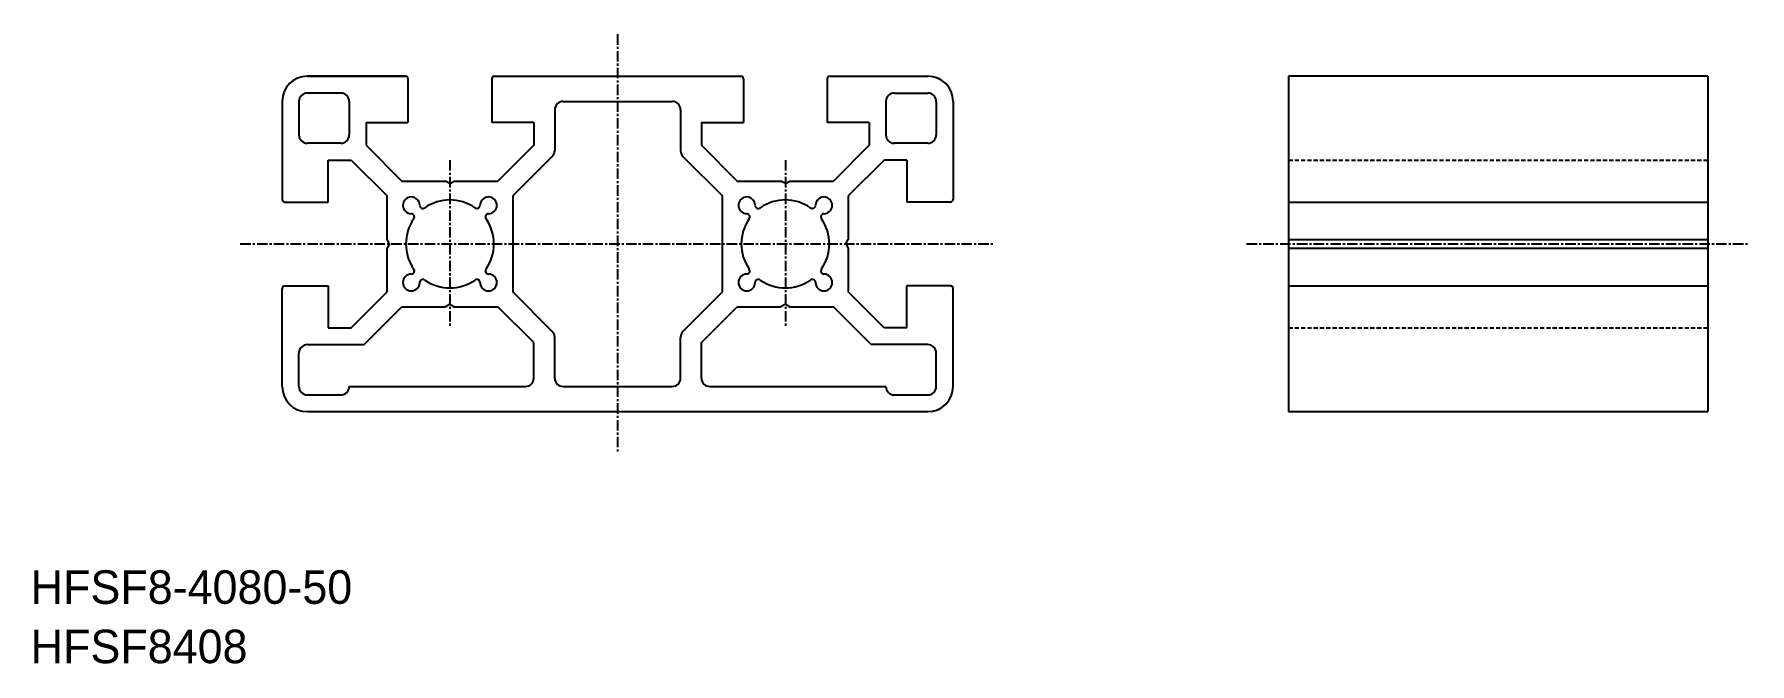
# Model space of a CAD drawing. Extents: x 0 to 205, y 0 to 75.
import ezdxf

# ---------------------------------------------------------------- set-up
doc = ezdxf.new("R2010")
doc.units = 0
doc.linetypes.add('CENTER', pattern=[2, 1.25, -0.25, 0.25, -0.25])
doc.linetypes.add('DASHED', pattern=[0.75, 0.5, -0.25])
doc.layers.get('0').update_dxf_attribs({"linetype": 'CONTINUOUS'})
doc.layers.add('CENTER', color=1, linetype='CENTER')

msp = doc.modelspace()

# ---------------------------------------------------------------- linework, layer by layer
at = {"color": 7, "linetype": 'CONTINUOUS'}
for p, q in [((33, 70), (44.7, 70)), ((44.7, 70), (33, 70)), ((33, 70), (44.7, 70)), ((44.7, 70), (33, 70)), ((35.92, 70), (35.92, 70)), ((35.92, 70), (35.92, 70)), ((38.85, 70), (38.85, 70)), ((38.85, 70), (38.85, 70)), ((45, 69.7), (45, 64.5)), ((45, 69.7), (45, 64.5)), ((55, 69.7), (55, 64.5)), ((55, 69.7), (55, 64.5)), ((55.3, 70), (84.7, 70)), ((55.3, 70), (84.7, 70)), ((85, 69.7), (85, 64.5)), ((85, 69.7), (85, 64.5)), ((95, 69.7), (95, 64.5)), ((95, 69.7), (95, 64.5)), ((95.3, 70), (107, 70)), ((95.3, 70), (107, 70)), ((150, 70), (150, 30)), ((200, 70), (150, 70)), ((200, 70), (200, 30)), ((37, 68), (33, 68)), ((37, 68), (33, 68)), ((103, 68), (107, 68)), ((103, 68), (107, 68)), ((30, 67), (30, 55.3)), ((30, 67), (30, 55.3)), ((32, 67), (32, 63)), ((32, 67), (32, 63)), ((38, 67), (38, 63)), ((38, 67), (38, 63)), ((62.5, 66), (62.5, 61.15)), ((62.5, 66), (62.5, 61.15)), ((63.5, 67), (76.5, 67)), ((63.5, 67), (76.5, 67)), ((77.5, 66), (77.5, 61.15)), ((77.5, 66), (77.5, 61.15)), ((102, 67), (102, 63)), ((102, 67), (102, 63)), ((108, 67), (108, 63)), ((108, 67), (108, 63)), ((110, 67), (110, 55.3)), ((110, 67), (110, 55.3)), ((40, 64.5), (40, 61.77)), ((40, 64.5), (45, 64.5)), ((40, 64.5), (40, 61.77)), ((40, 64.5), (45, 64.5)), ((60, 64.5), (55, 64.5)), ((60, 64.5), (55, 64.5)), ((60, 64.5), (60, 61.77)), ((60, 64.5), (60, 61.77)), ((80, 64.5), (80, 61.77)), ((80, 64.5), (85, 64.5)), ((80, 64.5), (80, 61.77)), ((80, 64.5), (85, 64.5)), ((100, 64.5), (95, 64.5)), ((100, 64.5), (95, 64.5)), ((100, 64.5), (100, 61.77)), ((100, 64.5), (100, 61.77)), ((37, 62), (33, 62)), ((37, 62), (33, 62)), ((40, 61.77), (44.27, 57.5)), ((40, 61.77), (44.27, 57.5)), ((60, 61.77), (55.73, 57.5)), ((60, 61.77), (55.73, 57.5)), ((80, 61.77), (84.27, 57.5)), ((80, 61.77), (84.27, 57.5)), ((100, 61.77), (95.73, 57.5)), ((100, 61.77), (95.73, 57.5)), ((107, 62), (103, 62)), ((107, 62), (103, 62)), ((35.5, 60), (38.23, 60)), ((35.5, 55), (35.5, 60)), ((35.5, 60), (38.23, 60)), ((35.5, 55), (35.5, 60)), ((38.23, 60), (42.5, 55.73)), ((38.23, 60), (42.5, 55.73)), ((62.21, 60.44), (57.5, 55.73)), ((62.21, 60.44), (57.5, 55.73)), ((77.79, 60.44), (82.5, 55.73)), ((77.79, 60.44), (82.5, 55.73)), ((101.77, 60), (97.5, 55.73)), ((101.77, 60), (97.5, 55.73)), ((104.5, 60), (101.77, 60)), ((104.5, 60), (101.77, 60)), ((104.5, 60), (104.5, 55)), ((104.5, 60), (104.5, 55)), ((44.27, 57.5), (49.48, 57.5)), ((44.27, 57.5), (49.48, 57.5)), ((50, 57.2), (49.48, 57.5)), ((50, 57.2), (49.48, 57.5)), ((50, 57.2), (50.52, 57.5)), ((50, 57.2), (50.52, 57.5)), ((50.52, 57.5), (55.73, 57.5)), ((50.52, 57.5), (55.73, 57.5)), ((84.27, 57.5), (89.48, 57.5)), ((84.27, 57.5), (89.48, 57.5)), ((90, 57.2), (89.48, 57.5)), ((90, 57.2), (89.48, 57.5)), ((90, 57.2), (90.52, 57.5)), ((90, 57.2), (90.52, 57.5)), ((90.52, 57.5), (95.73, 57.5)), ((90.52, 57.5), (95.73, 57.5)), ((42.5, 50.52), (42.5, 55.73)), ((42.5, 50.52), (42.5, 55.73)), ((57.5, 55.73), (57.5, 44.27)), ((57.5, 55.73), (57.5, 44.27)), ((82.5, 44.27), (82.5, 55.73)), ((82.5, 44.27), (82.5, 55.73)), ((97.5, 55.73), (97.5, 50.52)), ((97.5, 55.73), (97.5, 50.52)), ((30.3, 55), (35.5, 55)), ((30.3, 55), (35.5, 55)), ((109.7, 55), (104.5, 55)), ((109.7, 55), (104.5, 55)), ((150, 55), (200, 55)), ((42.8, 50), (42.5, 50.52)), ((42.8, 50), (42.5, 50.52)), ((42.8, 50), (42.5, 49.48)), ((42.8, 50), (42.5, 49.48)), ((42.5, 44.27), (42.5, 49.48)), ((42.5, 44.27), (42.5, 49.48)), ((97.2, 50), (97.5, 50.52)), ((97.2, 50), (97.5, 50.52)), ((97.2, 50), (97.5, 49.48)), ((97.2, 50), (97.5, 49.48)), ((97.5, 49.48), (97.5, 44.27)), ((97.5, 49.48), (97.5, 44.27)), ((150, 50.52), (200, 50.52)), ((150, 49.48), (200, 49.48)), ((30, 33), (30, 44.7)), ((30, 33), (30, 44.7)), ((30.3, 45), (35.5, 45)), ((30.3, 45), (35.5, 45)), ((35.5, 45), (35.5, 40)), ((35.5, 45), (35.5, 40)), ((38.23, 40), (42.5, 44.27)), ((38.23, 40), (42.5, 44.27)), ((62.21, 39.56), (57.5, 44.27)), ((62.21, 39.56), (57.5, 44.27)), ((77.79, 39.56), (82.5, 44.27)), ((77.79, 39.56), (82.5, 44.27)), ((101.77, 40), (97.5, 44.27)), ((101.77, 40), (97.5, 44.27)), ((104.5, 40), (104.5, 45)), ((109.7, 45), (104.5, 45)), ((104.5, 40), (104.5, 45)), ((109.7, 45), (104.5, 45)), ((110, 33), (110, 44.7)), ((110, 33), (110, 44.7)), ((150, 45), (200, 45)), ((39.77, 38), (44.27, 42.5)), ((39.77, 38), (44.27, 42.5)), ((44.27, 42.5), (49.48, 42.5)), ((44.27, 42.5), (49.48, 42.5)), ((50, 42.8), (49.48, 42.5)), ((50, 42.8), (49.48, 42.5)), ((50, 42.8), (50.52, 42.5)), ((50, 42.8), (50.52, 42.5)), ((50.52, 42.5), (55.73, 42.5)), ((50.52, 42.5), (55.73, 42.5)), ((60, 38.23), (55.73, 42.5)), ((60, 38.23), (55.73, 42.5)), ((80, 38.23), (84.27, 42.5)), ((80, 38.23), (84.27, 42.5)), ((84.27, 42.5), (89.48, 42.5)), ((84.27, 42.5), (89.48, 42.5)), ((90, 42.8), (89.48, 42.5)), ((90, 42.8), (89.48, 42.5)), ((90, 42.8), (90.52, 42.5)), ((90, 42.8), (90.52, 42.5)), ((90.52, 42.5), (95.73, 42.5)), ((90.52, 42.5), (95.73, 42.5)), ((100.23, 38), (95.73, 42.5)), ((100.23, 38), (95.73, 42.5)), ((35.5, 40), (38.23, 40)), ((35.5, 40), (38.23, 40)), ((104.5, 40), (101.77, 40)), ((104.5, 40), (101.77, 40)), ((32, 33), (32, 37)), ((32, 33), (32, 37)), ((33, 38), (39.77, 38)), ((33, 38), (39.77, 38)), ((60, 34), (60, 38.23)), ((60, 34), (60, 38.23)), ((62.5, 34), (62.5, 38.85)), ((62.5, 34), (62.5, 38.85)), ((77.5, 34), (77.5, 38.85)), ((77.5, 34), (77.5, 38.85)), ((80, 34), (80, 38.23)), ((80, 34), (80, 38.23)), ((107, 38), (100.23, 38)), ((107, 38), (100.23, 38)), ((108, 33), (108, 37)), ((108, 33), (108, 37)), ((38, 33), (59, 33)), ((38, 33), (59, 33)), ((63.5, 33), (76.5, 33)), ((63.5, 33), (76.5, 33)), ((81, 33), (102, 33)), ((81, 33), (102, 33)), ((33, 32), (37, 32)), ((33, 32), (37, 32)), ((103, 32), (107, 32)), ((103, 32), (107, 32)), ((33, 30), (107, 30)), ((33, 30), (107, 30)), ((35.92, 30), (35.92, 30)), ((35.92, 30), (35.92, 30)), ((38.85, 30), (38.85, 30)), ((38.85, 30), (38.85, 30)), ((75.92, 30), (75.92, 30)), ((75.92, 30), (75.92, 30)), ((78.85, 30), (78.85, 30)), ((78.85, 30), (78.85, 30)), ((150, 30), (200, 30))]:
    msp.add_line(p, q, dxfattribs=at)
at = {"color": 3, "linetype": 'DASHED'}
for p, q in [((150, 60), (200, 60)), ((150, 40), (200, 40))]:
    msp.add_line(p, q, dxfattribs=at)
at = {"color": 7, "linetype": 'CONTINUOUS'}
for centre, radius, start, end in [((33, 67), 3, 90, 180), ((33, 67), 3, 90, 180), ((44.7, 69.7), 0.3, 0, 90), ((44.7, 69.7), 0.3, 0, 90), ((55.3, 69.7), 0.3, 90, 180), ((55.3, 69.7), 0.3, 90, 180), ((84.7, 69.7), 0.3, 0, 90), ((84.7, 69.7), 0.3, 0, 90), ((95.3, 69.7), 0.3, 90, 180), ((95.3, 69.7), 0.3, 90, 180), ((107, 67), 3, 0, 90), ((107, 67), 3, 0, 90), ((33, 67), 1, 90, 180), ((33, 67), 1, 90, 180), ((37, 67), 1, 0, 90), ((37, 67), 1, 0, 90), ((103, 67), 1, 90, 180), ((103, 67), 1, 90, 180), ((107, 67), 1, 0, 90), ((107, 67), 1, 0, 90), ((63.5, 66), 1, 90, 180), ((63.5, 66), 1, 90, 180), ((76.5, 66), 1, 0, 90), ((76.5, 66), 1, 0, 90), ((33, 63), 1, 180, 270), ((33, 63), 1, 180, 270), ((37, 63), 1, 270, 0), ((37, 63), 1, 270, 0), ((103, 63), 1, 180, 270), ((103, 63), 1, 180, 270), ((107, 63), 1, 270, 0), ((107, 63), 1, 270, 0), ((61.5, 61.15), 1, 314.9999, 0), ((61.5, 61.15), 1, 314.9999, 0), ((78.5, 61.15), 1, 180, 225), ((78.5, 61.15), 1, 180, 225), ((30.3, 55.3), 0.3, 180, 270), ((30.3, 55.3), 0.3, 180, 270), ((45.4, 54.6), 1, 0.5523, 269.4605), ((45.4, 54.6), 1, 0.5523, 269.4605), ((50, 50), 5.25, 55.1059, 124.8924), ((50, 50), 5.25, 55.1059, 124.8924), ((54.6, 54.6), 1, 270.674, 179.4088), ((54.6, 54.6), 1, 270.674, 179.4088), ((85.4, 54.6), 1, 0.5523, 269.4605), ((85.4, 54.6), 1, 0.5523, 269.4605), ((90, 50), 5.25, 55.1059, 124.8924), ((90, 50), 5.25, 55.1059, 124.8924), ((94.6, 54.6), 1, 270.674, 179.4088), ((94.6, 54.6), 1, 270.674, 179.4088), ((109.7, 55.3), 0.3, 270, 0), ((109.7, 55.3), 0.3, 270, 0), ((45.38, 53.22), 0.381, 326.1157, 87.5086), ((45.38, 53.22), 0.381, 326.1157, 87.5086), ((46.78, 54.62), 0.381, 182.4583, 303.9315), ((46.78, 54.62), 0.381, 182.4583, 303.9315), ((53.22, 54.62), 0.381, 236.0902, 357.647), ((53.22, 54.62), 0.381, 236.0902, 357.647), ((54.62, 53.22), 0.381, 92.1281, 213.9074), ((54.62, 53.22), 0.381, 92.1281, 213.9074), ((85.38, 53.22), 0.381, 326.1157, 87.5086), ((85.38, 53.22), 0.381, 326.1157, 87.5086), ((86.78, 54.62), 0.381, 182.4583, 303.9315), ((86.78, 54.62), 0.381, 182.4583, 303.9315), ((93.22, 54.62), 0.381, 236.0902, 357.647), ((93.22, 54.62), 0.381, 236.0902, 357.647), ((94.62, 53.22), 0.381, 92.1281, 213.9074), ((94.62, 53.22), 0.381, 92.1281, 213.9074), ((50, 50), 5.25, 145.1042, 214.8957), ((50, 50), 5.25, 145.1042, 214.8957), ((50, 50), 5.25, 325.1063, 34.8945), ((50, 50), 5.25, 325.1063, 34.8945), ((90, 50), 5.25, 145.1042, 214.8957), ((90, 50), 5.25, 145.1042, 214.8957), ((90, 50), 5.25, 325.1063, 34.8945), ((90, 50), 5.25, 325.1063, 34.8945), ((45.4, 45.4), 1, 90.5654, 359.4508), ((45.4, 45.4), 1, 90.5654, 359.4508), ((45.38, 46.78), 0.381, 272.4223, 33.8863), ((45.38, 46.78), 0.381, 272.4223, 33.8863), ((46.78, 45.38), 0.381, 55.8324, 177.5393), ((46.78, 45.38), 0.381, 55.8324, 177.5393), ((50, 50), 5.25, 235.1242, 304.9014), ((50, 50), 5.25, 235.1242, 304.9014), ((53.22, 45.38), 0.381, 2.459, 123.8076), ((53.22, 45.38), 0.381, 2.459, 123.8076), ((54.6, 45.4), 1, 180.5512, 89.4344), ((54.6, 45.4), 1, 180.5512, 89.4344), ((54.62, 46.78), 0.381, 146.086, 267.5779), ((54.62, 46.78), 0.381, 146.086, 267.5779), ((85.4, 45.4), 1, 90.5654, 359.4508), ((85.4, 45.4), 1, 90.5654, 359.4508), ((85.38, 46.78), 0.381, 272.4223, 33.8863), ((85.38, 46.78), 0.381, 272.4223, 33.8863), ((86.78, 45.38), 0.381, 55.8324, 177.5393), ((86.78, 45.38), 0.381, 55.8324, 177.5393), ((90, 50), 5.25, 235.1242, 304.9014), ((90, 50), 5.25, 235.1242, 304.9014), ((93.22, 45.38), 0.381, 2.459, 123.8076), ((93.22, 45.38), 0.381, 2.459, 123.8076), ((94.6, 45.4), 1, 180.5512, 89.4344), ((94.6, 45.4), 1, 180.5512, 89.4344), ((94.62, 46.78), 0.381, 146.086, 267.5779), ((94.62, 46.78), 0.381, 146.086, 267.5779), ((30.3, 44.7), 0.3, 90, 180), ((30.3, 44.7), 0.3, 90, 180), ((109.7, 44.7), 0.3, 360, 90), ((109.7, 44.7), 0.3, 360, 90), ((61.5, 38.85), 1, 0, 45), ((61.5, 38.85), 1, 0, 45), ((78.5, 38.85), 1, 134.9999, 180), ((78.5, 38.85), 1, 134.9999, 180), ((33, 37), 1, 90, 180), ((33, 37), 1, 90, 180), ((107, 37), 1, 0, 90), ((107, 37), 1, 0, 90), ((33, 33), 3, 180, 270), ((33, 33), 3, 180, 270), ((33, 33), 1, 180, 270), ((33, 33), 1, 180, 270), ((37, 33), 1, 270, 360), ((37, 33), 1, 270, 360), ((59, 34), 1, 270, 0), ((59, 34), 1, 270, 0), ((63.5, 34), 1, 180, 270), ((63.5, 34), 1, 180, 270), ((76.5, 34), 1, 270, 0), ((76.5, 34), 1, 270, 0), ((81, 34), 1, 180, 270), ((81, 34), 1, 180, 270), ((103, 33), 1, 180, 270), ((103, 33), 1, 180, 270), ((107, 33), 1, 270, 0), ((107, 33), 3, 270, 0), ((107, 33), 1, 270, 0), ((107, 33), 3, 270, 0)]:
    msp.add_arc(centre, radius, start, end, dxfattribs=at)
at = {"layer": 'CENTER', "color": 1, "linetype": 'CENTER'}
for p, q in [((70, 75), (70, 25)), ((70, 75), (70, 25)), ((50, 60), (50, 40)), ((50, 60), (50, 40)), ((90, 60), (90, 40)), ((90, 60), (90, 40)), ((25, 50), (115, 50)), ((25, 50), (115, 50)), ((145, 50), (205, 50))]:
    msp.add_line(p, q, dxfattribs=at)

# ---------------------------------------------------------------- texts
at = {"color": 7, "linetype": 'CONTINUOUS'}
for s, p in [('HFSF8-4080-50', (0, 7.08)), ('HFSF8408', (0, 0))]:
    msp.add_text(s, height=4, dxfattribs=at).set_placement(p)

doc.saveas('drawing.dxf')
